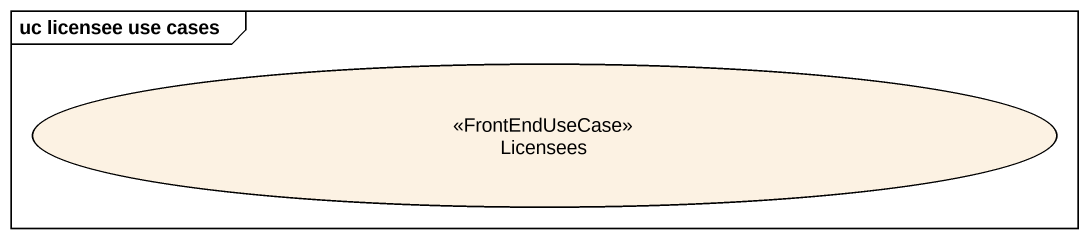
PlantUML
@startuml
mainframe uc licensee use cases
usecase Licensees <<FrontEndUseCase>>
@enduml
